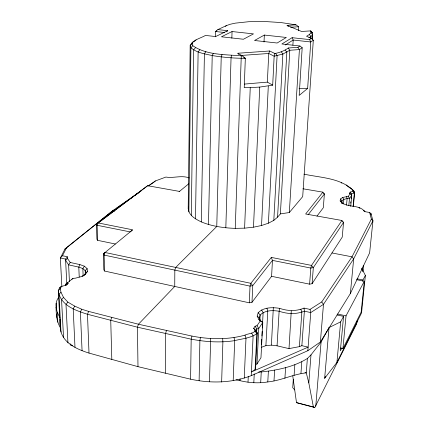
<?xml version="1.0" encoding="UTF-8"?>
<svg xmlns="http://www.w3.org/2000/svg" width="429" height="429" viewBox="0 0 429 429"><rect width="100%" height="100%" fill="white"/><g stroke="black" fill="none" stroke-linecap="round" stroke-linejoin="round"><path stroke-width="0.64" d="M165.54 373.219L165.578 333.467L166.49 330.443M193.216 41.704L192.112 43.683L192.836 45.747C206.751 55.266 225.102 54.435 241.28 55.85L235.237 228.362C223.681 227.992 212.039 226.319 201.287 221.911C195.662 219.176 188.524 215.417 188.208 208.328L190.17 45.528C192.98 39.634 200.354 38.433 205.502 35.43L215.642 36.562L227.735 30.684L217.873 29.606L215.53 31.51L215.406 36.797M188.867 211.926L190.905 47.694L190.17 45.528L192.112 43.683M191.313 215.487L193.57 49.871L195.42 47.823M369.621 212.484L371.015 213.61L372.946 220.779L369.632 252.842L350.364 293.522L320.383 341.983L307.85 350.702L251.244 375.659C231.955 383.081 210.655 383.537 190.599 379.188L191.178 339.167L191.977 336.084C209.454 339.505 227.702 339.902 244.98 335.151C247.05 333.489 258.8 333.349 253.652 328.298L255.078 326.222L257.025 325.697L260.446 320.688L258.848 319.514L257.191 316.071L258.178 312.714C263.733 307.121 272.431 307.185 279.708 308.365C287.682 311.111 296.171 311.443 304.016 308.097L310.033 309.406L321.723 301.941L352.005 256.821L371.369 219.047L369.621 212.484L364.773 211.642C358.848 203.636 346.214 208.617 340.165 200.901L340.46 199.002L342.658 197.447L348.268 196.353L350.203 193.736L349.496 193.136L350.279 192.085L353.126 191.355L352.772 189.977C339.779 177.772 320.383 177.74 303.995 174.136M195.495 218.86L198.123 51.968L199.807 49.818M60.392 327.649C56.542 321.557 56.167 314.318 56.054 307.32C55.92 303.845 56.269 299.973 58.816 297.356M201.287 221.911L204.413 53.893L205.866 51.652M199.12 380.77L199.887 340.685L200.429 337.548M208.473 224.49L212.221 55.561L213.374 53.239M209.475 381.756L210.687 338.476M225.82 227.799L231.059 57.818L231.472 55.389M231.848 38.176L232.051 31.542L253.48 33.88L243.399 39.248L221.423 36.797L232.051 31.542M221.643 382.046L222.892 341.945L222.683 338.765M233.194 380.62L234.69 340.626L233.998 337.505M56.607 317.224L56.73 313.969M235.237 228.362L244.6 228.153L250.241 87.623L259.738 87.076L272.694 85.146L274.152 56.199L274.839 53.523C279.649 52.622 284.336 50.912 288.304 47.994L297.924 47.324L299.935 45.994L302.188 47.71L299.179 95.431L307.641 88.417L310.741 41.962L309.62 39.602L292.106 37.693L281.891 43.978L299.935 45.994M337.076 314.972L343.57 316.377L340.664 321.83L329.027 327.6L321.085 342.015L310.993 354.869L307.373 358.499L306.274 372.871C293.12 374.168 281.027 380.646 267.787 381.933C258.531 383.488 249.088 382.856 239.993 380.668L240.068 378.769M244.267 378.003L245.989 338.181L244.98 335.151M249.297 302.815L250.032 286.111L250.847 283.317L271.316 257.411L311.513 265.417L313.326 267.605L312.108 283.698L309.609 284.17L271.589 276.308L251.989 302.295L249.297 302.815L104.601 271.053L103.829 269.841L103.346 253.909L105.051 252.493L250.847 283.317L252.751 285.607L251.989 302.295M244.6 228.153L253.496 227.188L259.738 87.076M248.01 382.18L248.268 376.485M264.017 42.01L264.334 35.06L286.341 37.462L277.123 43.018L254.536 40.492L264.334 35.06M251.244 375.659L253.105 335.977L251.678 333.092M272.694 85.146L267.364 82.121L268.736 53.48L269.723 50.992L274.839 53.523M253.807 382.807L254.236 373.943M253.496 227.188L261.545 225.509L268.307 86.036M256.649 332.282L256.805 328.984L255.078 326.222M261.336 347.308L265.9 345.651L271.412 345.131L277.064 345.822L289.007 348.621L299.383 346.637L301.86 345.683L308.124 347.136L251.421 371.948L255.11 369.519L256.858 333.676L257.325 332.979L255.888 330.341L253.652 328.298M255.716 364.387L256.987 364.006L258.751 328.453L262.784 322.485L260.446 320.688M259.883 320.302L260.146 315.042L258.178 312.714M261.476 344.643L261.749 339.301M261.921 335.966L262.162 331.301M262.334 327.965L263.122 312.618L261.599 309.952M261.545 225.509L268.404 223.198L277.086 55.684L275.686 53.378M260.687 382.722L261.245 371.964C277.172 370.206 293.581 367.042 307.373 358.499M265.9 345.651L267.766 311.057L266.913 308.178M268.404 223.198L273.809 220.377L282.861 54.059L281.247 51.834M60.108 324.576L60.258 321.916M271.589 276.308L272.463 260.387L271.316 257.411M267.787 381.933L268.388 371.192M273.809 220.377L277.568 217.16L286.84 52.182L285.129 50.032M271.412 345.131L273.332 307.631M277.568 217.16L280.378 213.899L289.784 50.257L288.304 47.994M292.889 45.201L293.189 40.036L292.106 37.693M273.992 380.829L274.63 370.109M277.064 345.822L279.129 311.245L279.708 308.365M298.45 30.732L298.697 26.754L295.972 24.85L280.85 22.539L264.613 21.504L248.723 21.713L235.323 23.139L230.169 24.271L226.292 25.649L217.873 29.606M280.378 213.899L289.323 212.537L299.404 49.576L297.924 47.324M284.91 378.276L285.607 367.599M289.007 348.621L291.275 310.902M310.8 38.465L310.934 36.47L312.612 34.728L312.516 32.899L310.666 30.893L301.56 31.462L287.081 25.365L295.972 24.85M312.108 38.916L312.333 35.575M312.296 39.404L312.612 34.728L310.955 32.845L310.875 31.108M310.955 32.845L309.309 34.524L306.558 36.283L311.47 38.379L313.315 40.24L302.697 196.605L289.323 212.537M293.302 379.263L292.717 387.65L294.777 389.945M294.096 375.354L294.836 364.725M299.383 346.637L301.855 312.065L300.826 309.234M301.86 345.683L304.375 311.164L304.016 308.097M300.944 373.386L301.796 361.77M309.609 284.17L310.81 268.066L311.513 265.417L341.934 220.485L343.543 222.442L342.24 237.108L312.108 283.698M307.85 350.702L310.757 312.559L310.033 309.406M357.244 320.844L356.585 323.959L314.789 407.55L313.39 406.96L308.805 382.904L310.993 354.869M320.383 341.983L323.477 304.365L353.678 258.859L372.946 220.779L371.369 219.047M315.776 406.145L321.085 342.015M361.733 268.238L365.374 275.456L361.534 312.966L336.926 362.414L324.651 378.303L329.027 327.6M341.699 203.416L341.929 200.767L340.46 199.002M343.436 204.027L343.844 199.399L342.658 197.447M346.525 205.132L347.12 198.536L346.407 196.466M348.82 205.647L349.479 198.396L351.759 195.275L349.496 193.136M350.718 203.115L350.842 201.812M351.136 198.547L351.26 197.243M351.437 195.286L351.555 193.983L350.279 192.085M350.74 206.397L351.759 195.275L351.056 194.669L351.555 193.983L354.595 192.98L354.188 191.409L352.772 189.977M336.926 362.414L340.664 321.83M353.105 206.671L354.343 193.329L353.067 191.436M353.357 206.311L354.595 192.98L353.126 191.355M343.57 316.377L340.353 350.831L341.843 347.871M340.487 348.069L342.927 348.627L346.026 315.851L364.301 281.242L356.558 279.687M350.364 293.522L353.678 258.859L352.005 256.821L331.982 252.965M356.585 323.959L356.853 321.321M362.017 269.879L362.221 267.9M362.703 271.305L362.907 269.305M363.175 266.634L363.309 265.304M362.929 271.418L363.535 265.433M362.832 281.301L362.966 279.976L365.374 275.456M370.876 214.945L371.015 213.61M364.301 281.242L361.143 312.146L342.927 348.627M342.792 203.716L341.682 202.429L341.929 200.767L343.844 199.399L347.12 198.536L349.479 198.396L348.268 196.353M256.987 364.006L260.966 357.716L262.784 322.485L260.757 320.994L259.298 317.98L260.146 315.042C265.031 310.076 272.721 310.194 279.129 311.245C287.757 314.076 295.849 314.548 304.375 311.164L310.757 312.559L323.477 304.365L321.723 301.941M188.208 208.328L188.572 207.164M222.034 54.504L221.23 56.891L216.763 226.485L175.702 267.428L174.828 270.12L174.737 286.449L138.433 324.227L137.446 327.204L137.988 366.661L190.599 379.188M105.051 252.493L104.124 255.089L104.601 271.053M111.792 317.369L110.73 320.286L111.808 359.4M191.977 336.084L138.433 324.227L88.637 311.411L87.484 314.269L89.012 353.078L137.988 366.661M84.181 275.273L85.457 274.238L87.505 271.423L87.108 268.597L84.379 266.189L79.901 264.596L78.797 267.111L79.226 277.075M89.012 353.078C76.78 349.27 61.647 342.615 60.301 328.078L58.28 290.631L60.307 288.755L61.358 286.449L65.948 285.21L68.093 283.483L67.798 282.518L65.734 284.223L65.798 285.537M61.358 286.449L59.492 287.998L58.28 290.631L58.977 294.358L60.998 332.03M88.637 311.411L81.757 309.239L80.4 312.022L82.068 350.718M324.651 378.303L325.557 376.517M61.856 286.679L60.36 257.968L62.484 255.732L66.602 247.64L112.693 210.741L141.141 190.884M66.602 247.64L64.886 249.115L60.36 257.968L65.557 259.1L67.391 256.794L62.484 255.732M81.757 309.239L74.748 306.134L73.187 308.805L74.989 347.324M255.11 369.519L255.571 368.779L257.325 332.979L255.083 330.931M84.379 266.189L82.835 268.559L83.135 275.879M67.391 256.794L67.503 258.473L70.217 262.473L68.619 264.87L69.412 281.424M255.888 330.341L256.805 328.984L258.751 328.453L257.025 325.697M60.307 288.755L60.977 292.24L63.503 297.404L67.803 302.086L66.007 304.585L67.938 342.868M84.111 275.123L85.543 273.15L87.505 271.423M316.983 216.13L323.305 207.749L324.383 193.972L322.892 192.154L302.938 188.781M308.14 214.752L324.383 193.972L323.611 193.409M322.892 192.154L305.636 213.991L341.934 220.485M63.503 297.404L61.551 299.689L63.546 337.682M87.108 268.597L85.21 270.672L85.344 274.013M60.977 292.24L58.977 294.358C63.127 306.386 76.464 310.746 87.484 314.269L137.446 327.204L191.178 339.167C205.475 341.892 220.254 342.91 234.69 340.626C242.133 338.679 250.402 338.256 256.858 333.676L254.971 331.091M85.543 273.15L85.21 270.672L82.835 268.559L78.797 267.111L68.619 264.87L65.637 260.43L67.503 258.473M192.836 45.747L190.905 47.694C196.697 52.917 204.917 53.84 212.221 55.561C223.16 57.363 234.245 58.317 245.334 58.312L244.235 87.639L250.241 87.623M225.482 26.416L226.292 25.649M194.299 41.538L196.08 39.859M154.097 182.062L155.362 180.958L165.9 177.054C173.589 178.464 181.419 174.968 189.146 177.912M64.886 249.115L112.693 210.741L114.618 211.116M179.461 191.409L147.646 185.714L96.418 224.26L96.916 239.291L97.619 240.337L115.331 243.999M71.89 279.279L72.978 278.357L75.488 278.169L81.242 276.619L85.457 274.238M61.524 286.315L59.492 287.998M132.18 230.228L130.164 231.896L97.12 225.279L96.418 224.26L147.646 185.714M68.093 283.483L66.023 285.194L65.734 284.223L72.978 278.357M179.134 191.693L188.749 183.784M226.791 31.446L227.735 30.684M148.252 185.918L155.362 180.958M111.229 212.012L115.026 209.357M116.114 208.601L124.796 202.536M125.879 201.775L129.134 199.501M130.223 198.745L133.478 196.466M134.561 195.71L138.358 193.055M148.67 185.854L153.555 182.443M302.188 47.71L299.404 49.576L289.784 50.257L282.861 54.059L274.152 56.199L268.736 53.48L240.857 55.48M313.315 40.24L310.741 41.962L293.189 40.036L285.29 44.975M309.62 39.602L311.47 38.379M308.896 37.795L310.934 36.47L309.309 34.524M191.334 43.452L192.819 42.492M82.175 276.501L83.226 275.911M216.672 30.968L215.53 31.51L224.726 32.518M244.423 84.089L267.364 82.121M269.723 50.992L237.634 53.26L242.455 55.856L245.334 58.312L243.618 57.384M290.54 27.241L298.697 26.754M258.73 371.997L261.245 371.964M241.28 55.85L242.455 55.856M299.067 88.401L307.641 88.417M357.105 278.802L362.966 279.976M337.655 314.039L346.026 315.851M70.217 262.473L79.901 264.596M236.084 379.794L239.993 380.668M305.019 372.565L306.274 372.871L308.805 382.904M70.136 343.726L70.624 344.932L72.528 345.42M292.755 375.901L296.498 402.643L313.39 406.96M314.789 407.55L296.498 402.643M70.624 344.932L72.474 345.618M67.803 302.086L74.748 306.134M363.974 211.03L364.999 211.695L363.647 210.344M347.479 186.197L350.214 188.09M342.674 221.788L343.543 222.442L313.326 267.605L310.81 268.066L272.463 260.387L252.751 285.607L250.032 286.111L104.124 255.089L103.346 253.909L132.684 229.81L97.989 222.903L97.12 225.279L97.619 240.337M258.848 319.514L260.757 320.994M287.081 25.365L288.406 26.534M238.063 53.636L238.915 54.392M257.191 316.071L259.298 317.98M354.188 191.409L350.579 187.929M341.854 202.863L342.728 203.716M312.516 32.899L310.666 30.893M340.165 200.901L341.682 202.429M346.332 184.99L347.099 185.795M341.2 182.411L341.822 183.14M359.003 207.33L359.872 208.365M56.054 307.32L57.261 312.232L59.851 317.583M65.637 260.43L65.557 259.1L66.806 284.078M56.135 303.164L56.413 308.247M59.953 319.471L60.258 325.134M57.261 312.232L57.813 322.217"/></g></svg>
